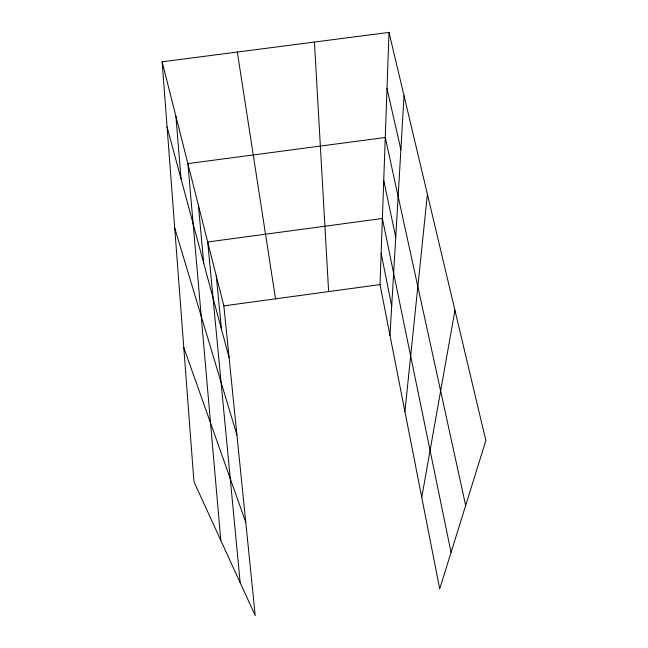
<?xml version="1.0" encoding="UTF-8"?>
<svg xmlns="http://www.w3.org/2000/svg" width="648" height="648" viewBox="0 0 648 648"><rect width="100%" height="100%" fill="white"/><g stroke="black" fill="none" stroke-linecap="round" stroke-linejoin="round"><path stroke-width="0.97" d="M389.002 32.4L485.862 440.567L439.7 588.91L380.028 284.594L389.002 32.4L162.138 61.795L193.938 481.691L255.215 615.6L223.844 305.88L162.138 61.795M389.983 335.364L404.044 95.774M404.911 411.512L427.405 194.206M421.751 497.364L454.953 310.303M223.844 305.88L380.028 284.594M183.781 347.531L245.77 522.377M174.733 228.072L236.925 434.994M167.071 126.895L229.076 357.518M387.01 88.573L400.877 149.712M465.661 505.481L385.268 137.481L187.88 163.604L220.798 540.383M383.738 180.444L395.742 237.217M451.049 552.428L382.377 218.489L207.692 241.988L240.181 582.746M381.137 253.384L391.7 306.067M237.314 52.059L275.53 298.833M216.221 275.724L221.511 329.37M198.393 205.189L203.707 263.161M175.908 116.243L181.051 178.897M314.442 42.063L328.633 291.6"/></g></svg>
